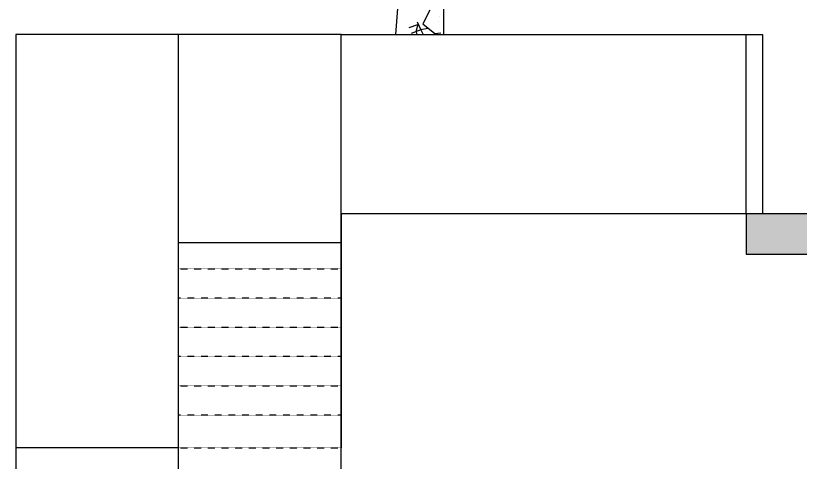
# Model space of a CAD drawing. Header units: inches. Extents: x 15 to 22798, y 21 to 21519.
# Drawn here: x 3276.8 to 3759.1, y 524.4 to 799 of the extents above; entities that cross this region are included whole.
import ezdxf

# ---------------------------------------------------------------- set-up
doc = ezdxf.new("R2010")
doc.units = ezdxf.units.IN
doc.header["$MEASUREMENT"] = 0
doc.linetypes.add('DASHEDX2', pattern=[1.5, 1, -0.5])
doc.layers.add('pino marittimo', color=7, linetype='Continuous')

msp = doc.modelspace()

# ---------------------------------------------------------------- hatches: boundary and pattern name
h = msp.add_hatch(color=0)
h.dxf.hatch_style = 1
h.paths.add_polyline_path([(3845.84, 652.41), (3845.84, 677.41), (3725.84, 677.41), (3725.84, 652.41)])

# ---------------------------------------------------------------- linework, layer by layer
for p, q in [((3476.84, 787.41), (3276.84, 787.41)), ((3276.84, 787.41), (3276.84, 407.41)), ((3376.84, 769.41), (3376.84, 787.41)), ((3476.84, 407.41), (3476.84, 787.41)), ((3476.84, 787.41), (3725.84, 787.41)), ((3725.84, 677.41), (3725.84, 787.41)), ((3725.84, 787.41), (3725.84, 787.41)), ((3725.84, 787.41), (3735.84, 787.41)), ((3735.84, 787.41), (3735.84, 677.41)), ((3376.84, 407.41), (3376.84, 769.41)), ((3376.84, 677.41), (3376.84, 677.41)), ((3476.84, 677.41), (4786.84, 677.41)), ((3476.84, 677.41), (3725.84, 677.41)), ((3476.84, 677.41), (3476.84, 659.41)), ((3725.84, 677.41), (3725.84, 652.41)), ((3476.84, 659.41), (3376.84, 659.41)), ((3476.84, 659.41), (3476.84, 641.41)), ((3476.84, 659.41), (3476.84, 533.41)), ((3725.84, 652.41), (3845.84, 652.41)), ((3476.84, 623.41), (3476.84, 605.41)), ((3476.84, 587.41), (3476.84, 569.41)), ((3376.84, 533.41), (3276.84, 533.41))]:
    msp.add_line(p, q)
at = {"linetype": 'DASHEDX2', "ltscale": 0.1}
for p, q in [((3376.84, 643.44), (3476.84, 643.44)), ((3476.84, 625.44), (3376.84, 625.44)), ((3376.84, 607.44), (3476.84, 607.44)), ((3476.84, 589.44), (3376.84, 589.44)), ((3376.84, 571.44), (3476.84, 571.44)), ((3476.84, 553.44), (3376.84, 553.44)), ((3376.84, 533.41), (3476.84, 533.41))]:
    msp.add_line(p, q, dxfattribs=at)
at = {"layer": 'pino marittimo'}
for p, q in [((3510.57, 787.41), (3512.2, 809)), ((3531.32, 802.53), (3527.14, 793.98)), ((3537.5, 798.35), (3537.5, 798.35)), ((3518.61, 791.73), (3524.07, 793.55)), ((3524.07, 793.55), (3522.98, 789.91)), ((3523.51, 795.26), (3525.87, 790.35)), ((3530.23, 791.08), (3525.87, 790.35)), ((3527.14, 793.98), (3534.41, 787.99)), ((3536.77, 795.26), (3536.77, 795.26)), ((3525.87, 790.35), (3519.87, 787.99)), ((3522.98, 789.91), (3523.15, 787.41)), ((3525.87, 790.35), (3527.34, 787.41)), ((3534.41, 787.99), (3533.83, 787.41)), ((3534.41, 787.99), (3538.05, 788.53)), ((3539.32, 787.44), (3539.3, 787.41))]:
    msp.add_line(p, q, dxfattribs=at)
msp.add_lwpolyline([(3539.89, 787.41), (3539.81, 829.03)], dxfattribs=at)

doc.saveas('drawing.dxf')
